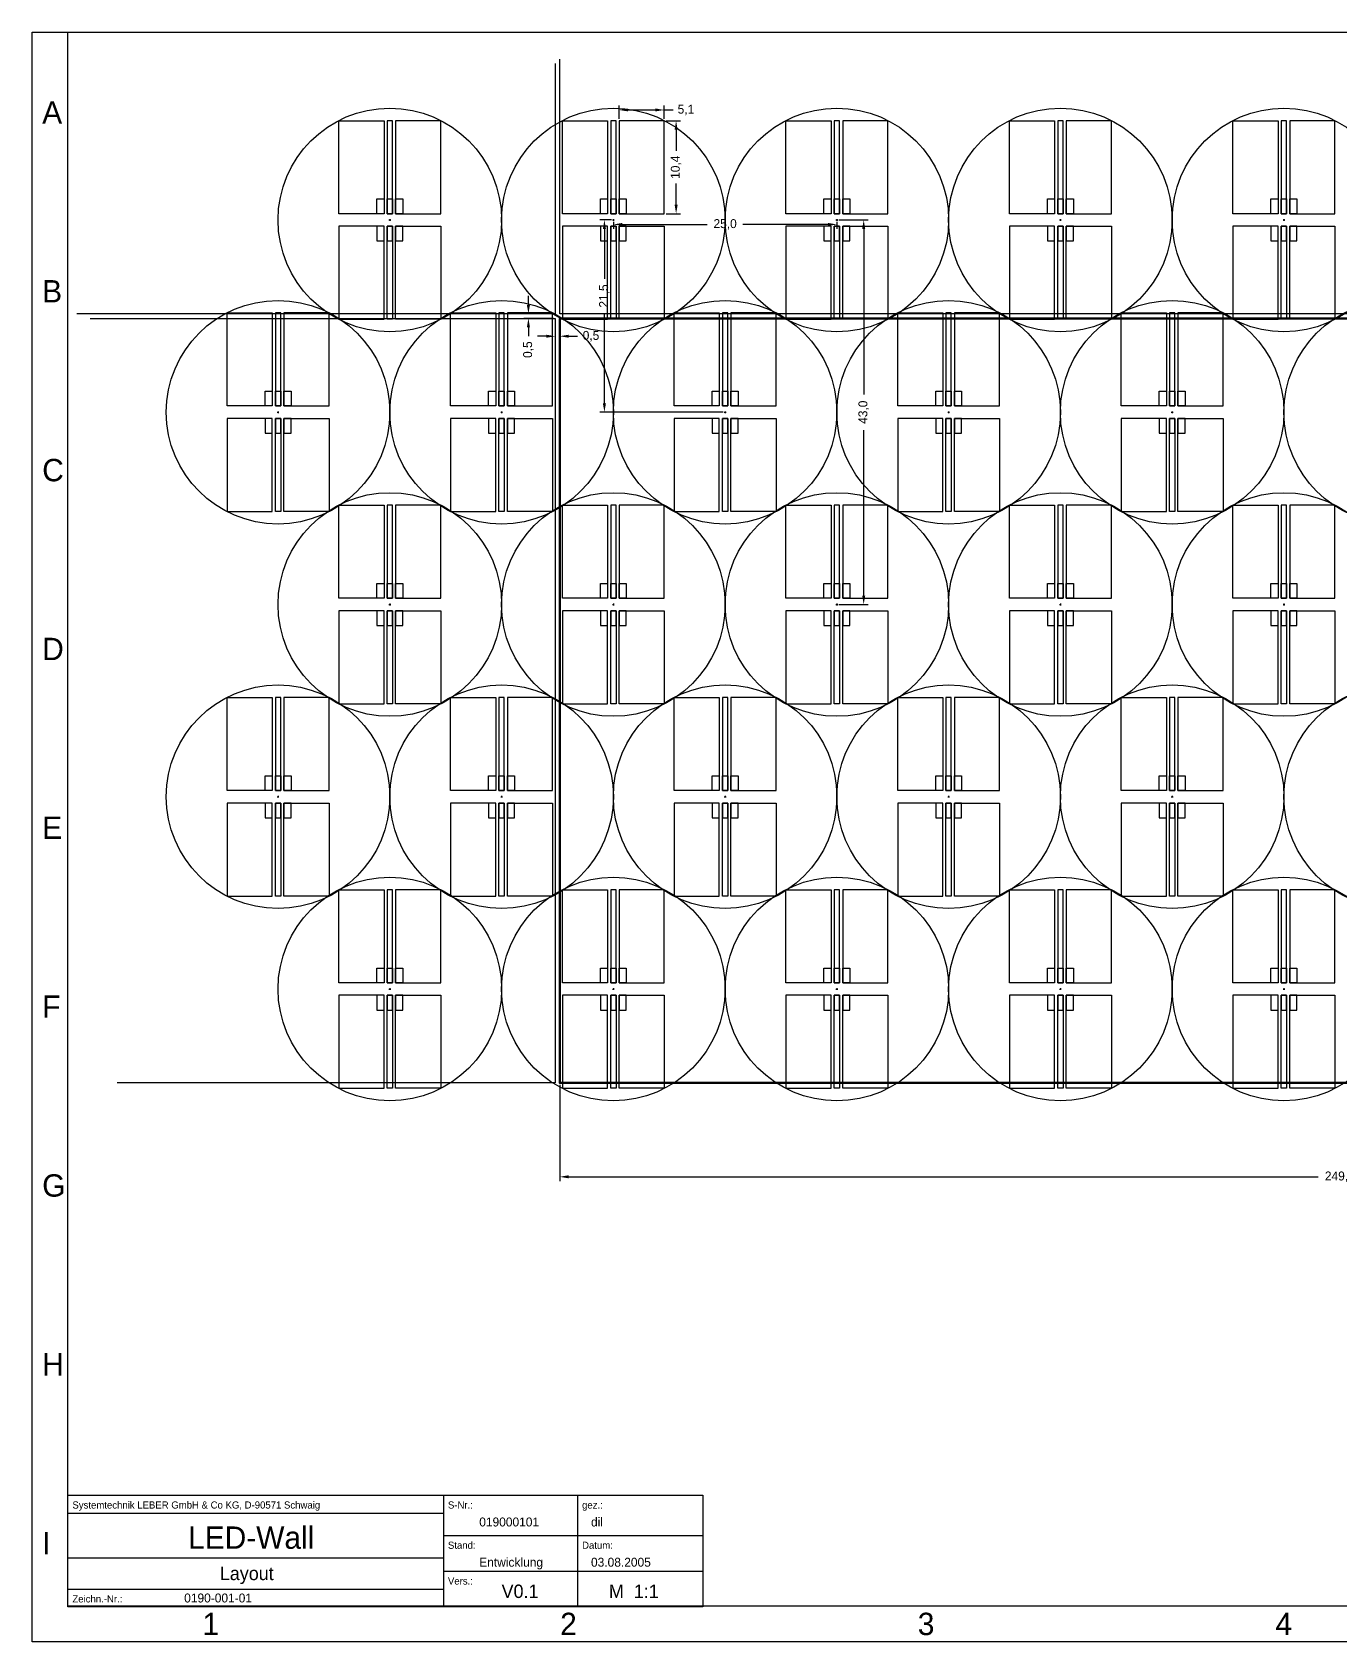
# Model space of a CAD drawing. Extents: x 1705 to 2425, y 722 to 1043.
# Drawn here: x 1704.6 to 1850.8, y 721.9 to 901.9 of the extents above; entities that cross this region are included whole.
import ezdxf
from ezdxf.enums import TextEntityAlignment as Align

# ---------------------------------------------------------------- set-up
doc = ezdxf.new("R2010")
doc.units = 0
doc.header["$LTSCALE"] = 0.2
doc.layers.get('Defpoints').update_dxf_attribs({"linetype": 'CONTINUOUS'})
for name, color, linetype in [('Bemassung', 5, 'CONTINUOUS'), ('Layout', 7, 'CONTINUOUS'), ('Platine', 6, 'CONTINUOUS'), ('RAHMEN', 5, 'CONTINUOUS')]:
    doc.layers.add(name, color=color, linetype=linetype)
doc.dimstyles.get("Standard").update_dxf_attribs({"dimtxt": 1, "dimasz": 1, "dimexe": 0.5, "dimexo": 0.2, "dimgap": 0.5, "dimtad": 0, "dimdec": 1, "dimzin": 0, "dimtxsty": 'Standard', "dimcen": 0.2, "dimadec": 1, "dimazin": 0, "dimtfac": 1, "dimtdec": 1, "dimtofl": 0, "dimtmove": 0, "dimatfit": 3, "dimfxl": 0, "dimtolj": 1, "dimtzin": 0, "dimarcsym": 0})

# ---------------------------------------------------------------- blocks, each defined once
blk = doc.blocks.new('Schrift_N')
at = {"layer": 'RAHMEN'}
for p, q in [((41.87, 12.5), (41.87, 0)), ((56.87, 12.5), (56.87, 0)), ((-0.13, 10.5), (41.87, 10.5)), ((41.87, 8), (70.87, 8)), ((-0.13, 5.5), (41.87, 5.5)), ((41.87, 4), (70.87, 4)), ((-0.13, 2), (41.87, 2))]:
    blk.add_line(p, q, dxfattribs=at)
blk.add_lwpolyline([(-0.13, 12.5), (70.87, 12.5), (70.87, 0), (-0.13, 0)], close=True, dxfattribs=at)
for s, p in [('Systemtechnik LEBER GmbH & Co KG, D-90571 Schwaig', (0.37, 11)), ('S-Nr.:', (42.37, 11)), ('gez.:', (57.37, 11)), ('Stand:', (42.37, 6.5)), ('Datum:', (57.37, 6.5)), ('Vers.:', (42.37, 2.5)), ('Zeichn.-Nr.:', (0.37, 0.5))]:
    blk.add_text(s, height=0.8, dxfattribs=at).set_placement(p)
for tag, height, p in [('PROJEKT', 2.5, (20.37, 6.5)), ('BEZEICHNUNG', 1.5, (19.87, 3))]:
    blk.add_attdef(tag, text='', height=height, dxfattribs=at).set_placement(p, align=Align.CENTER)
for tag, p, height in [('SACHNUMMER', (45.87, 9), 1), ('BEARBEITER', (58.37, 9), 1), ('STAND', (45.87, 4.5), 1), ('DATUM', (58.37, 4.5), 1), ('VERS', (48.37, 1), 1.5), ('MASST', (60.37, 1), 1.5), ('ZEICHNG.-NR', (12.87, 0.5), 1)]:
    blk.add_attdef(tag, p, '', height=height, dxfattribs=at)
blk = doc.blocks.new('RAHMEN4Q')
at = {"layer": 'RAHMEN'}
for p, q in [((0, 180), (285, 180)), ((0, 0), (0, 180)), ((4, 4), (4, 180)), ((285, 4), (4, 4)), ((285, 0), (0, 0))]:
    blk.add_line(p, q, dxfattribs=at)
for s, p in [('A', (1.12, 169.78)), ('B', (1.12, 149.78)), ('C', (1.12, 129.78)), ('D', (1.12, 109.78)), ('E', (1.12, 89.78)), ('F', (1.12, 69.78)), ('G', (1.12, 49.78)), ('H', (1.12, 29.78)), ('I', (1.12, 9.78)), ('1', (19.05, 0.75)), ('2', (59.05, 0.75)), ('3', (99.05, 0.75)), ('4', (139.05, 0.75))]:
    blk.add_text(s, height=2.5, dxfattribs=at).set_placement(p)
blk = doc.blocks.new('*D3')
at = {"layer": 'Bemassung', "color": 0, "lineweight": -2}
for p, q in [((1769.6, 880.7), (1769.6, 879.9)), ((1770.6, 880.4), (1780.1, 880.4)), ((1793.6, 880.4), (1784.1, 880.4)), ((1794.6, 880.7), (1794.6, 879.9))]:
    blk.add_line(p, q, dxfattribs=at)
at = {"layer": 'Bemassung', "color": 0}
for points in [[(1770.6, 880.57), (1770.6, 880.23), (1769.6, 880.4)], [(1793.6, 880.57), (1793.6, 880.23), (1794.6, 880.4)]]:
    blk.add_solid(points, dxfattribs=at)
at = {"layer": 'Defpoints', "color": 0}
for p in [(1769.6, 880.9), (1794.6, 880.9), (1794.6, 880.4)]:
    blk.add_point(p, dxfattribs=at)
at = {"layer": 'Bemassung', "color": 0, "insert": (1782.1, 880.4), "char_height": 1, "attachment_point": 5}
blk.add_mtext('\\A1;25,0', dxfattribs=at)
blk = doc.blocks.new('*D4')
at = {"layer": 'Bemassung', "color": 0, "lineweight": -2}
for p, q in [((1769.4, 880.9), (1768.1, 880.9)), ((1768.6, 879.9), (1768.6, 874.32)), ((1768.6, 860.4), (1768.6, 870.48)), ((1781.9, 859.4), (1768.1, 859.4))]:
    blk.add_line(p, q, dxfattribs=at)
at = {"layer": 'Bemassung', "color": 0}
for points in [[(1768.43, 879.9), (1768.77, 879.9), (1768.6, 880.9)], [(1768.43, 860.4), (1768.77, 860.4), (1768.6, 859.4)]]:
    blk.add_solid(points, dxfattribs=at)
at = {"layer": 'Defpoints', "color": 0}
for p in [(1769.6, 880.9), (1768.6, 859.4), (1782.1, 859.4)]:
    blk.add_point(p, dxfattribs=at)
at = {"layer": 'Bemassung', "color": 0, "insert": (1768.6, 872.4), "char_height": 1, "attachment_point": 5, "rotation": 90}
blk.add_mtext('\\A1;21,5', dxfattribs=at)
blk = doc.blocks.new('*D5')
at = {"layer": 'Bemassung', "color": 0, "lineweight": -2}
for p, q in [((1775.5, 892), (1777.12, 892)), ((1776.62, 891), (1776.62, 888.63)), ((1776.62, 882.6), (1776.62, 884.97)), ((1775.5, 881.6), (1777.12, 881.6))]:
    blk.add_line(p, q, dxfattribs=at)
at = {"layer": 'Bemassung', "color": 0}
for points in [[(1776.45, 891), (1776.79, 891), (1776.62, 892)], [(1776.45, 882.6), (1776.79, 882.6), (1776.62, 881.6)]]:
    blk.add_solid(points, dxfattribs=at)
at = {"layer": 'Defpoints', "color": 0}
for p in [(1775.3, 892), (1776.62, 892), (1775.3, 881.6)]:
    blk.add_point(p, dxfattribs=at)
at = {"layer": 'Bemassung', "color": 0, "insert": (1776.62, 886.8), "char_height": 1, "attachment_point": 5, "rotation": 90}
blk.add_mtext('\\A1;10,4', dxfattribs=at)
blk = doc.blocks.new('*D6')
at = {"layer": 'Bemassung', "color": 0, "lineweight": -2}
for p, q in [((1770.25, 892.2), (1770.25, 893.7)), ((1771.25, 893.2), (1774.3, 893.2)), ((1775.3, 892.2), (1775.3, 893.7)), ((1775.3, 893.2), (1776.3, 893.2))]:
    blk.add_line(p, q, dxfattribs=at)
at = {"layer": 'Bemassung', "color": 0}
for points in [[(1771.25, 893.37), (1771.25, 893.04), (1770.25, 893.2)], [(1774.3, 893.37), (1774.3, 893.04), (1775.3, 893.2)]]:
    blk.add_solid(points, dxfattribs=at)
at = {"layer": 'Defpoints', "color": 0}
for p in [(1775.3, 893.2), (1770.25, 892), (1775.3, 892)]:
    blk.add_point(p, dxfattribs=at)
at = {"layer": 'Bemassung', "color": 0, "insert": (1777.72, 893.2), "char_height": 1, "attachment_point": 5}
blk.add_mtext('\\A1;5,1', dxfattribs=at)
blk = doc.blocks.new('*D7')
at = {"layer": 'Bemassung', "color": 0, "lineweight": -2}
for p, q in [((1794.8, 880.9), (1798.1, 880.9)), ((1797.6, 879.9), (1797.6, 861.4)), ((1797.6, 838.9), (1797.6, 857.4)), ((1794.8, 837.9), (1798.1, 837.9))]:
    blk.add_line(p, q, dxfattribs=at)
at = {"layer": 'Bemassung', "color": 0}
for points in [[(1797.43, 879.9), (1797.77, 879.9), (1797.6, 880.9)], [(1797.43, 838.9), (1797.77, 838.9), (1797.6, 837.9)]]:
    blk.add_solid(points, dxfattribs=at)
at = {"layer": 'Defpoints', "color": 0}
for p in [(1794.6, 880.9), (1794.6, 837.9), (1797.6, 837.9)]:
    blk.add_point(p, dxfattribs=at)
at = {"layer": 'Bemassung', "color": 0, "insert": (1797.6, 859.4), "char_height": 1, "attachment_point": 5, "rotation": 90}
blk.add_mtext('\\A1;43,0', dxfattribs=at)
blk = doc.blocks.new('*D8')
at = {"layer": 'Bemassung', "color": 0, "lineweight": -2}
for p, q in [((1763.1, 869.7), (1763.1, 867.4)), ((1763.6, 869.7), (1763.6, 867.4)), ((1762.1, 867.9), (1761.1, 867.9)), ((1764.6, 867.9), (1765.6, 867.9))]:
    blk.add_line(p, q, dxfattribs=at)
at = {"layer": 'Bemassung', "color": 0}
for points in [[(1762.1, 868.07), (1762.1, 867.73), (1763.1, 867.9)], [(1764.6, 868.07), (1764.6, 867.73), (1763.6, 867.9)]]:
    blk.add_solid(points, dxfattribs=at)
at = {"layer": 'Defpoints', "color": 0}
for p in [(1763.1, 869.9), (1763.6, 869.9), (1763.6, 867.9)]:
    blk.add_point(p, dxfattribs=at)
at = {"layer": 'Bemassung', "color": 0, "insert": (1767.1, 867.9), "char_height": 1, "attachment_point": 5}
blk.add_mtext('\\A1;0,5', dxfattribs=at)
blk = doc.blocks.new('*D9')
at = {"layer": 'Bemassung', "color": 0, "lineweight": -2}
for p, q in [((1760.1, 871.4), (1760.1, 872.4)), ((1762.9, 870.4), (1759.6, 870.4)), ((1762.9, 869.9), (1759.6, 869.9)), ((1760.1, 868.9), (1760.1, 867.9))]:
    blk.add_line(p, q, dxfattribs=at)
at = {"layer": 'Bemassung', "color": 0}
for points in [[(1759.93, 871.4), (1760.27, 871.4), (1760.1, 870.4)], [(1759.93, 868.9), (1760.27, 868.9), (1760.1, 869.9)]]:
    blk.add_solid(points, dxfattribs=at)
at = {"layer": 'Defpoints', "color": 0}
for p in [(1760.1, 869.9), (1763.1, 870.4), (1763.1, 869.9)]:
    blk.add_point(p, dxfattribs=at)
at = {"layer": 'Bemassung', "color": 0, "insert": (1760.1, 866.4), "char_height": 1, "attachment_point": 5, "rotation": 90}
blk.add_mtext('\\A1;0,5', dxfattribs=at)

msp = doc.modelspace()

# ---------------------------------------------------------------- linework, layer by layer
at = {"layer": 'Bemassung'}
for p, q in [((1763.6, 784.2), (1763.6, 773.4)), ((1764.6, 773.9), (1848.43, 773.9))]:
    msp.add_line(p, q, dxfattribs=at)
for centre in [(1744.6, 880.9), (1769.6, 880.9), (1794.6, 880.9), (1819.6, 880.9), (1844.6, 880.9), (1732.1, 859.4), (1757.1, 859.4), (1782.1, 859.4), (1807.1, 859.4), (1832.1, 859.4), (1857.1, 859.4), (1744.6, 837.9), (1769.6, 837.9), (1794.6, 837.9), (1819.6, 837.9), (1844.6, 837.9), (1732.1, 816.4), (1757.1, 816.4), (1782.1, 816.4), (1807.1, 816.4), (1832.1, 816.4), (1857.1, 816.4), (1744.6, 794.9), (1769.6, 794.9), (1794.6, 794.9), (1819.6, 794.9), (1844.6, 794.9)]:
    msp.add_circle(centre, 12.5, dxfattribs=at)
msp.add_solid([(1764.6, 774.07), (1764.6, 773.73), (1763.6, 773.9)], dxfattribs=at)
at = {"layer": 'Layout'}
for p, q in [((1744.5, 880.9), (1744.7, 880.9)), ((1744.6, 881), (1744.6, 880.8)), ((1769.5, 880.9), (1769.7, 880.9)), ((1769.6, 881), (1769.6, 880.8)), ((1794.5, 880.9), (1794.7, 880.9)), ((1794.6, 881), (1794.6, 880.8)), ((1819.5, 880.9), (1819.7, 880.9)), ((1819.6, 881), (1819.6, 880.8)), ((1844.5, 880.9), (1844.7, 880.9)), ((1844.6, 881), (1844.6, 880.8)), ((1732, 859.4), (1732.2, 859.4)), ((1732.1, 859.5), (1732.1, 859.3)), ((1757, 859.4), (1757.2, 859.4)), ((1757.1, 859.5), (1757.1, 859.3)), ((1782, 859.4), (1782.2, 859.4)), ((1782.1, 859.5), (1782.1, 859.3)), ((1807, 859.4), (1807.2, 859.4)), ((1807.1, 859.5), (1807.1, 859.3)), ((1832, 859.4), (1832.2, 859.4)), ((1832.1, 859.5), (1832.1, 859.3)), ((1744.5, 837.9), (1744.7, 837.9)), ((1744.6, 838), (1744.6, 837.8)), ((1769.5, 837.9), (1769.7, 837.9)), ((1769.6, 838), (1769.6, 837.8)), ((1794.5, 837.9), (1794.7, 837.9)), ((1794.6, 838), (1794.6, 837.8)), ((1819.5, 837.9), (1819.7, 837.9)), ((1819.6, 838), (1819.6, 837.8)), ((1844.5, 837.9), (1844.7, 837.9)), ((1844.6, 838), (1844.6, 837.8)), ((1732, 816.4), (1732.2, 816.4)), ((1732.1, 816.5), (1732.1, 816.3)), ((1757, 816.4), (1757.2, 816.4)), ((1757.1, 816.5), (1757.1, 816.3)), ((1782, 816.4), (1782.2, 816.4)), ((1782.1, 816.5), (1782.1, 816.3)), ((1807, 816.4), (1807.2, 816.4)), ((1807.1, 816.5), (1807.1, 816.3)), ((1832, 816.4), (1832.2, 816.4)), ((1832.1, 816.5), (1832.1, 816.3)), ((1744.5, 794.9), (1744.7, 794.9)), ((1744.6, 795), (1744.6, 794.8)), ((1769.5, 794.9), (1769.7, 794.9)), ((1769.6, 795), (1769.6, 794.8)), ((1794.5, 794.9), (1794.7, 794.9)), ((1794.6, 795), (1794.6, 794.8)), ((1819.5, 794.9), (1819.7, 794.9)), ((1819.6, 795), (1819.6, 794.8)), ((1844.5, 794.9), (1844.7, 794.9)), ((1844.6, 795), (1844.6, 794.8))]:
    msp.add_line(p, q, dxfattribs=at)
for points in [[(1743.95, 881.6), (1738.9, 881.6), (1738.9, 892), (1743.95, 892)], [(1744.3, 881.6), (1744.9, 881.6), (1744.9, 892), (1744.3, 892)], [(1745.25, 881.6), (1750.3, 881.6), (1750.3, 892), (1745.25, 892)], [(1768.95, 881.6), (1763.9, 881.6), (1763.9, 892), (1768.95, 892)], [(1769.3, 881.6), (1769.9, 881.6), (1769.9, 892), (1769.3, 892)], [(1770.25, 881.6), (1775.3, 881.6), (1775.3, 892), (1770.25, 892)], [(1793.95, 881.6), (1788.9, 881.6), (1788.9, 892), (1793.95, 892)], [(1794.3, 881.6), (1794.9, 881.6), (1794.9, 892), (1794.3, 892)], [(1795.25, 881.6), (1800.3, 881.6), (1800.3, 892), (1795.25, 892)], [(1818.95, 881.6), (1813.9, 881.6), (1813.9, 892), (1818.95, 892)], [(1819.3, 881.6), (1819.9, 881.6), (1819.9, 892), (1819.3, 892)], [(1820.25, 881.6), (1825.3, 881.6), (1825.3, 892), (1820.25, 892)], [(1843.95, 881.6), (1838.9, 881.6), (1838.9, 892), (1843.95, 892)], [(1844.3, 881.6), (1844.9, 881.6), (1844.9, 892), (1844.3, 892)], [(1845.25, 881.6), (1850.3, 881.6), (1850.3, 892), (1845.25, 892)], [(1743.15, 883.25), (1743.95, 883.25), (1743.95, 881.6), (1743.15, 881.6)], [(1744.3, 883.25), (1744.9, 883.25), (1744.9, 881.6), (1744.3, 881.6)], [(1745.25, 883.25), (1746.05, 883.25), (1746.05, 881.6), (1745.25, 881.6)], [(1768.15, 883.25), (1768.95, 883.25), (1768.95, 881.6), (1768.15, 881.6)], [(1769.3, 883.25), (1769.9, 883.25), (1769.9, 881.6), (1769.3, 881.6)], [(1770.25, 883.25), (1771.05, 883.25), (1771.05, 881.6), (1770.25, 881.6)], [(1793.15, 883.25), (1793.95, 883.25), (1793.95, 881.6), (1793.15, 881.6)], [(1794.3, 883.25), (1794.9, 883.25), (1794.9, 881.6), (1794.3, 881.6)], [(1795.25, 883.25), (1796.05, 883.25), (1796.05, 881.6), (1795.25, 881.6)], [(1818.15, 883.25), (1818.95, 883.25), (1818.95, 881.6), (1818.15, 881.6)], [(1819.3, 883.25), (1819.9, 883.25), (1819.9, 881.6), (1819.3, 881.6)], [(1820.25, 883.25), (1821.05, 883.25), (1821.05, 881.6), (1820.25, 881.6)], [(1843.15, 883.25), (1843.95, 883.25), (1843.95, 881.6), (1843.15, 881.6)], [(1844.3, 883.25), (1844.9, 883.25), (1844.9, 881.6), (1844.3, 881.6)], [(1845.25, 883.25), (1846.05, 883.25), (1846.05, 881.6), (1845.25, 881.6)], [(1743.95, 880.2), (1738.9, 880.2), (1738.9, 869.8), (1743.95, 869.8)], [(1743.15, 878.55), (1743.95, 878.55), (1743.95, 880.2), (1743.15, 880.2)], [(1744.3, 878.55), (1744.9, 878.55), (1744.9, 880.2), (1744.3, 880.2)], [(1744.3, 880.2), (1744.9, 880.2), (1744.9, 869.8), (1744.3, 869.8)], [(1745.25, 878.55), (1746.05, 878.55), (1746.05, 880.2), (1745.25, 880.2)], [(1745.25, 880.2), (1750.3, 880.2), (1750.3, 869.8), (1745.25, 869.8)], [(1768.95, 880.2), (1763.9, 880.2), (1763.9, 869.8), (1768.95, 869.8)], [(1768.15, 878.55), (1768.95, 878.55), (1768.95, 880.2), (1768.15, 880.2)], [(1769.3, 878.55), (1769.9, 878.55), (1769.9, 880.2), (1769.3, 880.2)], [(1769.3, 880.2), (1769.9, 880.2), (1769.9, 869.8), (1769.3, 869.8)], [(1770.25, 878.55), (1771.05, 878.55), (1771.05, 880.2), (1770.25, 880.2)], [(1770.25, 880.2), (1775.3, 880.2), (1775.3, 869.8), (1770.25, 869.8)], [(1793.95, 880.2), (1788.9, 880.2), (1788.9, 869.8), (1793.95, 869.8)], [(1793.15, 878.55), (1793.95, 878.55), (1793.95, 880.2), (1793.15, 880.2)], [(1794.3, 878.55), (1794.9, 878.55), (1794.9, 880.2), (1794.3, 880.2)], [(1794.3, 880.2), (1794.9, 880.2), (1794.9, 869.8), (1794.3, 869.8)], [(1795.25, 878.55), (1796.05, 878.55), (1796.05, 880.2), (1795.25, 880.2)], [(1795.25, 880.2), (1800.3, 880.2), (1800.3, 869.8), (1795.25, 869.8)], [(1818.95, 880.2), (1813.9, 880.2), (1813.9, 869.8), (1818.95, 869.8)], [(1818.15, 878.55), (1818.95, 878.55), (1818.95, 880.2), (1818.15, 880.2)], [(1819.3, 878.55), (1819.9, 878.55), (1819.9, 880.2), (1819.3, 880.2)], [(1819.3, 880.2), (1819.9, 880.2), (1819.9, 869.8), (1819.3, 869.8)], [(1820.25, 878.55), (1821.05, 878.55), (1821.05, 880.2), (1820.25, 880.2)], [(1820.25, 880.2), (1825.3, 880.2), (1825.3, 869.8), (1820.25, 869.8)], [(1843.95, 880.2), (1838.9, 880.2), (1838.9, 869.8), (1843.95, 869.8)], [(1843.15, 878.55), (1843.95, 878.55), (1843.95, 880.2), (1843.15, 880.2)], [(1844.3, 878.55), (1844.9, 878.55), (1844.9, 880.2), (1844.3, 880.2)], [(1844.3, 880.2), (1844.9, 880.2), (1844.9, 869.8), (1844.3, 869.8)], [(1845.25, 878.55), (1846.05, 878.55), (1846.05, 880.2), (1845.25, 880.2)], [(1845.25, 880.2), (1850.3, 880.2), (1850.3, 869.8), (1845.25, 869.8)], [(1731.45, 860.1), (1726.4, 860.1), (1726.4, 870.5), (1731.45, 870.5)], [(1731.8, 860.1), (1732.4, 860.1), (1732.4, 870.5), (1731.8, 870.5)], [(1732.75, 860.1), (1737.8, 860.1), (1737.8, 870.5), (1732.75, 870.5)], [(1756.45, 860.1), (1751.4, 860.1), (1751.4, 870.5), (1756.45, 870.5)], [(1756.8, 860.1), (1757.4, 860.1), (1757.4, 870.5), (1756.8, 870.5)], [(1757.75, 860.1), (1762.8, 860.1), (1762.8, 870.5), (1757.75, 870.5)], [(1781.45, 860.1), (1776.4, 860.1), (1776.4, 870.5), (1781.45, 870.5)], [(1781.8, 860.1), (1782.4, 860.1), (1782.4, 870.5), (1781.8, 870.5)], [(1782.75, 860.1), (1787.8, 860.1), (1787.8, 870.5), (1782.75, 870.5)], [(1806.45, 860.1), (1801.4, 860.1), (1801.4, 870.5), (1806.45, 870.5)], [(1806.8, 860.1), (1807.4, 860.1), (1807.4, 870.5), (1806.8, 870.5)], [(1807.75, 860.1), (1812.8, 860.1), (1812.8, 870.5), (1807.75, 870.5)], [(1831.45, 860.1), (1826.4, 860.1), (1826.4, 870.5), (1831.45, 870.5)], [(1831.8, 860.1), (1832.4, 860.1), (1832.4, 870.5), (1831.8, 870.5)], [(1832.75, 860.1), (1837.8, 860.1), (1837.8, 870.5), (1832.75, 870.5)], [(1730.65, 861.75), (1731.45, 861.75), (1731.45, 860.1), (1730.65, 860.1)], [(1731.8, 861.75), (1732.4, 861.75), (1732.4, 860.1), (1731.8, 860.1)], [(1732.75, 861.75), (1733.55, 861.75), (1733.55, 860.1), (1732.75, 860.1)], [(1755.65, 861.75), (1756.45, 861.75), (1756.45, 860.1), (1755.65, 860.1)], [(1756.8, 861.75), (1757.4, 861.75), (1757.4, 860.1), (1756.8, 860.1)], [(1757.75, 861.75), (1758.55, 861.75), (1758.55, 860.1), (1757.75, 860.1)], [(1780.65, 861.75), (1781.45, 861.75), (1781.45, 860.1), (1780.65, 860.1)], [(1781.8, 861.75), (1782.4, 861.75), (1782.4, 860.1), (1781.8, 860.1)], [(1782.75, 861.75), (1783.55, 861.75), (1783.55, 860.1), (1782.75, 860.1)], [(1805.65, 861.75), (1806.45, 861.75), (1806.45, 860.1), (1805.65, 860.1)], [(1806.8, 861.75), (1807.4, 861.75), (1807.4, 860.1), (1806.8, 860.1)], [(1807.75, 861.75), (1808.55, 861.75), (1808.55, 860.1), (1807.75, 860.1)], [(1830.65, 861.75), (1831.45, 861.75), (1831.45, 860.1), (1830.65, 860.1)], [(1831.8, 861.75), (1832.4, 861.75), (1832.4, 860.1), (1831.8, 860.1)], [(1832.75, 861.75), (1833.55, 861.75), (1833.55, 860.1), (1832.75, 860.1)], [(1731.45, 858.7), (1726.4, 858.7), (1726.4, 848.3), (1731.45, 848.3)], [(1730.65, 857.05), (1731.45, 857.05), (1731.45, 858.7), (1730.65, 858.7)], [(1731.8, 857.05), (1732.4, 857.05), (1732.4, 858.7), (1731.8, 858.7)], [(1731.8, 858.7), (1732.4, 858.7), (1732.4, 848.3), (1731.8, 848.3)], [(1732.75, 857.05), (1733.55, 857.05), (1733.55, 858.7), (1732.75, 858.7)], [(1732.75, 858.7), (1737.8, 858.7), (1737.8, 848.3), (1732.75, 848.3)], [(1756.45, 858.7), (1751.4, 858.7), (1751.4, 848.3), (1756.45, 848.3)], [(1755.65, 857.05), (1756.45, 857.05), (1756.45, 858.7), (1755.65, 858.7)], [(1756.8, 857.05), (1757.4, 857.05), (1757.4, 858.7), (1756.8, 858.7)], [(1756.8, 858.7), (1757.4, 858.7), (1757.4, 848.3), (1756.8, 848.3)], [(1757.75, 857.05), (1758.55, 857.05), (1758.55, 858.7), (1757.75, 858.7)], [(1757.75, 858.7), (1762.8, 858.7), (1762.8, 848.3), (1757.75, 848.3)], [(1781.45, 858.7), (1776.4, 858.7), (1776.4, 848.3), (1781.45, 848.3)], [(1780.65, 857.05), (1781.45, 857.05), (1781.45, 858.7), (1780.65, 858.7)], [(1781.8, 857.05), (1782.4, 857.05), (1782.4, 858.7), (1781.8, 858.7)], [(1781.8, 858.7), (1782.4, 858.7), (1782.4, 848.3), (1781.8, 848.3)], [(1782.75, 857.05), (1783.55, 857.05), (1783.55, 858.7), (1782.75, 858.7)], [(1782.75, 858.7), (1787.8, 858.7), (1787.8, 848.3), (1782.75, 848.3)], [(1806.45, 858.7), (1801.4, 858.7), (1801.4, 848.3), (1806.45, 848.3)], [(1805.65, 857.05), (1806.45, 857.05), (1806.45, 858.7), (1805.65, 858.7)], [(1806.8, 857.05), (1807.4, 857.05), (1807.4, 858.7), (1806.8, 858.7)], [(1806.8, 858.7), (1807.4, 858.7), (1807.4, 848.3), (1806.8, 848.3)], [(1807.75, 857.05), (1808.55, 857.05), (1808.55, 858.7), (1807.75, 858.7)], [(1807.75, 858.7), (1812.8, 858.7), (1812.8, 848.3), (1807.75, 848.3)], [(1831.45, 858.7), (1826.4, 858.7), (1826.4, 848.3), (1831.45, 848.3)], [(1830.65, 857.05), (1831.45, 857.05), (1831.45, 858.7), (1830.65, 858.7)], [(1831.8, 857.05), (1832.4, 857.05), (1832.4, 858.7), (1831.8, 858.7)], [(1831.8, 858.7), (1832.4, 858.7), (1832.4, 848.3), (1831.8, 848.3)], [(1832.75, 857.05), (1833.55, 857.05), (1833.55, 858.7), (1832.75, 858.7)], [(1832.75, 858.7), (1837.8, 858.7), (1837.8, 848.3), (1832.75, 848.3)], [(1743.95, 838.6), (1738.9, 838.6), (1738.9, 849), (1743.95, 849)], [(1744.3, 838.6), (1744.9, 838.6), (1744.9, 849), (1744.3, 849)], [(1745.25, 838.6), (1750.3, 838.6), (1750.3, 849), (1745.25, 849)], [(1768.95, 838.6), (1763.9, 838.6), (1763.9, 849), (1768.95, 849)], [(1769.3, 838.6), (1769.9, 838.6), (1769.9, 849), (1769.3, 849)], [(1770.25, 838.6), (1775.3, 838.6), (1775.3, 849), (1770.25, 849)], [(1793.95, 838.6), (1788.9, 838.6), (1788.9, 849), (1793.95, 849)], [(1794.3, 838.6), (1794.9, 838.6), (1794.9, 849), (1794.3, 849)], [(1795.25, 838.6), (1800.3, 838.6), (1800.3, 849), (1795.25, 849)], [(1818.95, 838.6), (1813.9, 838.6), (1813.9, 849), (1818.95, 849)], [(1819.3, 838.6), (1819.9, 838.6), (1819.9, 849), (1819.3, 849)], [(1820.25, 838.6), (1825.3, 838.6), (1825.3, 849), (1820.25, 849)], [(1843.95, 838.6), (1838.9, 838.6), (1838.9, 849), (1843.95, 849)], [(1844.3, 838.6), (1844.9, 838.6), (1844.9, 849), (1844.3, 849)], [(1845.25, 838.6), (1850.3, 838.6), (1850.3, 849), (1845.25, 849)], [(1743.15, 840.25), (1743.95, 840.25), (1743.95, 838.6), (1743.15, 838.6)], [(1744.3, 840.25), (1744.9, 840.25), (1744.9, 838.6), (1744.3, 838.6)], [(1745.25, 840.25), (1746.05, 840.25), (1746.05, 838.6), (1745.25, 838.6)], [(1768.15, 840.25), (1768.95, 840.25), (1768.95, 838.6), (1768.15, 838.6)], [(1769.3, 840.25), (1769.9, 840.25), (1769.9, 838.6), (1769.3, 838.6)], [(1770.25, 840.25), (1771.05, 840.25), (1771.05, 838.6), (1770.25, 838.6)], [(1793.15, 840.25), (1793.95, 840.25), (1793.95, 838.6), (1793.15, 838.6)], [(1794.3, 840.25), (1794.9, 840.25), (1794.9, 838.6), (1794.3, 838.6)], [(1795.25, 840.25), (1796.05, 840.25), (1796.05, 838.6), (1795.25, 838.6)], [(1818.15, 840.25), (1818.95, 840.25), (1818.95, 838.6), (1818.15, 838.6)], [(1819.3, 840.25), (1819.9, 840.25), (1819.9, 838.6), (1819.3, 838.6)], [(1820.25, 840.25), (1821.05, 840.25), (1821.05, 838.6), (1820.25, 838.6)], [(1843.15, 840.25), (1843.95, 840.25), (1843.95, 838.6), (1843.15, 838.6)], [(1844.3, 840.25), (1844.9, 840.25), (1844.9, 838.6), (1844.3, 838.6)], [(1845.25, 840.25), (1846.05, 840.25), (1846.05, 838.6), (1845.25, 838.6)], [(1743.95, 837.2), (1738.9, 837.2), (1738.9, 826.8), (1743.95, 826.8)], [(1743.15, 835.55), (1743.95, 835.55), (1743.95, 837.2), (1743.15, 837.2)], [(1744.3, 835.55), (1744.9, 835.55), (1744.9, 837.2), (1744.3, 837.2)], [(1744.3, 837.2), (1744.9, 837.2), (1744.9, 826.8), (1744.3, 826.8)], [(1745.25, 835.55), (1746.05, 835.55), (1746.05, 837.2), (1745.25, 837.2)], [(1745.25, 837.2), (1750.3, 837.2), (1750.3, 826.8), (1745.25, 826.8)], [(1768.95, 837.2), (1763.9, 837.2), (1763.9, 826.8), (1768.95, 826.8)], [(1768.15, 835.55), (1768.95, 835.55), (1768.95, 837.2), (1768.15, 837.2)], [(1769.3, 835.55), (1769.9, 835.55), (1769.9, 837.2), (1769.3, 837.2)], [(1769.3, 837.2), (1769.9, 837.2), (1769.9, 826.8), (1769.3, 826.8)], [(1770.25, 835.55), (1771.05, 835.55), (1771.05, 837.2), (1770.25, 837.2)], [(1770.25, 837.2), (1775.3, 837.2), (1775.3, 826.8), (1770.25, 826.8)], [(1793.95, 837.2), (1788.9, 837.2), (1788.9, 826.8), (1793.95, 826.8)], [(1793.15, 835.55), (1793.95, 835.55), (1793.95, 837.2), (1793.15, 837.2)], [(1794.3, 835.55), (1794.9, 835.55), (1794.9, 837.2), (1794.3, 837.2)], [(1794.3, 837.2), (1794.9, 837.2), (1794.9, 826.8), (1794.3, 826.8)], [(1795.25, 835.55), (1796.05, 835.55), (1796.05, 837.2), (1795.25, 837.2)], [(1795.25, 837.2), (1800.3, 837.2), (1800.3, 826.8), (1795.25, 826.8)], [(1818.95, 837.2), (1813.9, 837.2), (1813.9, 826.8), (1818.95, 826.8)], [(1818.15, 835.55), (1818.95, 835.55), (1818.95, 837.2), (1818.15, 837.2)], [(1819.3, 835.55), (1819.9, 835.55), (1819.9, 837.2), (1819.3, 837.2)], [(1819.3, 837.2), (1819.9, 837.2), (1819.9, 826.8), (1819.3, 826.8)], [(1820.25, 835.55), (1821.05, 835.55), (1821.05, 837.2), (1820.25, 837.2)], [(1820.25, 837.2), (1825.3, 837.2), (1825.3, 826.8), (1820.25, 826.8)], [(1843.95, 837.2), (1838.9, 837.2), (1838.9, 826.8), (1843.95, 826.8)], [(1843.15, 835.55), (1843.95, 835.55), (1843.95, 837.2), (1843.15, 837.2)], [(1844.3, 835.55), (1844.9, 835.55), (1844.9, 837.2), (1844.3, 837.2)], [(1844.3, 837.2), (1844.9, 837.2), (1844.9, 826.8), (1844.3, 826.8)], [(1845.25, 835.55), (1846.05, 835.55), (1846.05, 837.2), (1845.25, 837.2)], [(1845.25, 837.2), (1850.3, 837.2), (1850.3, 826.8), (1845.25, 826.8)], [(1731.45, 817.1), (1726.4, 817.1), (1726.4, 827.5), (1731.45, 827.5)], [(1731.8, 817.1), (1732.4, 817.1), (1732.4, 827.5), (1731.8, 827.5)], [(1732.75, 817.1), (1737.8, 817.1), (1737.8, 827.5), (1732.75, 827.5)], [(1756.45, 817.1), (1751.4, 817.1), (1751.4, 827.5), (1756.45, 827.5)], [(1756.8, 817.1), (1757.4, 817.1), (1757.4, 827.5), (1756.8, 827.5)], [(1757.75, 817.1), (1762.8, 817.1), (1762.8, 827.5), (1757.75, 827.5)], [(1781.45, 817.1), (1776.4, 817.1), (1776.4, 827.5), (1781.45, 827.5)], [(1781.8, 817.1), (1782.4, 817.1), (1782.4, 827.5), (1781.8, 827.5)], [(1782.75, 817.1), (1787.8, 817.1), (1787.8, 827.5), (1782.75, 827.5)], [(1806.45, 817.1), (1801.4, 817.1), (1801.4, 827.5), (1806.45, 827.5)], [(1806.8, 817.1), (1807.4, 817.1), (1807.4, 827.5), (1806.8, 827.5)], [(1807.75, 817.1), (1812.8, 817.1), (1812.8, 827.5), (1807.75, 827.5)], [(1831.45, 817.1), (1826.4, 817.1), (1826.4, 827.5), (1831.45, 827.5)], [(1831.8, 817.1), (1832.4, 817.1), (1832.4, 827.5), (1831.8, 827.5)], [(1832.75, 817.1), (1837.8, 817.1), (1837.8, 827.5), (1832.75, 827.5)], [(1730.65, 818.75), (1731.45, 818.75), (1731.45, 817.1), (1730.65, 817.1)], [(1731.8, 818.75), (1732.4, 818.75), (1732.4, 817.1), (1731.8, 817.1)], [(1732.75, 818.75), (1733.55, 818.75), (1733.55, 817.1), (1732.75, 817.1)], [(1755.65, 818.75), (1756.45, 818.75), (1756.45, 817.1), (1755.65, 817.1)], [(1756.8, 818.75), (1757.4, 818.75), (1757.4, 817.1), (1756.8, 817.1)], [(1757.75, 818.75), (1758.55, 818.75), (1758.55, 817.1), (1757.75, 817.1)], [(1780.65, 818.75), (1781.45, 818.75), (1781.45, 817.1), (1780.65, 817.1)], [(1781.8, 818.75), (1782.4, 818.75), (1782.4, 817.1), (1781.8, 817.1)], [(1782.75, 818.75), (1783.55, 818.75), (1783.55, 817.1), (1782.75, 817.1)], [(1805.65, 818.75), (1806.45, 818.75), (1806.45, 817.1), (1805.65, 817.1)], [(1806.8, 818.75), (1807.4, 818.75), (1807.4, 817.1), (1806.8, 817.1)], [(1807.75, 818.75), (1808.55, 818.75), (1808.55, 817.1), (1807.75, 817.1)], [(1830.65, 818.75), (1831.45, 818.75), (1831.45, 817.1), (1830.65, 817.1)], [(1831.8, 818.75), (1832.4, 818.75), (1832.4, 817.1), (1831.8, 817.1)], [(1832.75, 818.75), (1833.55, 818.75), (1833.55, 817.1), (1832.75, 817.1)], [(1731.45, 815.7), (1726.4, 815.7), (1726.4, 805.3), (1731.45, 805.3)], [(1730.65, 814.05), (1731.45, 814.05), (1731.45, 815.7), (1730.65, 815.7)], [(1731.8, 814.05), (1732.4, 814.05), (1732.4, 815.7), (1731.8, 815.7)], [(1731.8, 815.7), (1732.4, 815.7), (1732.4, 805.3), (1731.8, 805.3)], [(1732.75, 814.05), (1733.55, 814.05), (1733.55, 815.7), (1732.75, 815.7)], [(1732.75, 815.7), (1737.8, 815.7), (1737.8, 805.3), (1732.75, 805.3)], [(1756.45, 815.7), (1751.4, 815.7), (1751.4, 805.3), (1756.45, 805.3)], [(1755.65, 814.05), (1756.45, 814.05), (1756.45, 815.7), (1755.65, 815.7)], [(1756.8, 814.05), (1757.4, 814.05), (1757.4, 815.7), (1756.8, 815.7)], [(1756.8, 815.7), (1757.4, 815.7), (1757.4, 805.3), (1756.8, 805.3)], [(1757.75, 814.05), (1758.55, 814.05), (1758.55, 815.7), (1757.75, 815.7)], [(1757.75, 815.7), (1762.8, 815.7), (1762.8, 805.3), (1757.75, 805.3)], [(1781.45, 815.7), (1776.4, 815.7), (1776.4, 805.3), (1781.45, 805.3)], [(1780.65, 814.05), (1781.45, 814.05), (1781.45, 815.7), (1780.65, 815.7)], [(1781.8, 814.05), (1782.4, 814.05), (1782.4, 815.7), (1781.8, 815.7)], [(1781.8, 815.7), (1782.4, 815.7), (1782.4, 805.3), (1781.8, 805.3)], [(1782.75, 814.05), (1783.55, 814.05), (1783.55, 815.7), (1782.75, 815.7)], [(1782.75, 815.7), (1787.8, 815.7), (1787.8, 805.3), (1782.75, 805.3)], [(1806.45, 815.7), (1801.4, 815.7), (1801.4, 805.3), (1806.45, 805.3)], [(1805.65, 814.05), (1806.45, 814.05), (1806.45, 815.7), (1805.65, 815.7)], [(1806.8, 814.05), (1807.4, 814.05), (1807.4, 815.7), (1806.8, 815.7)], [(1806.8, 815.7), (1807.4, 815.7), (1807.4, 805.3), (1806.8, 805.3)], [(1807.75, 814.05), (1808.55, 814.05), (1808.55, 815.7), (1807.75, 815.7)], [(1807.75, 815.7), (1812.8, 815.7), (1812.8, 805.3), (1807.75, 805.3)], [(1831.45, 815.7), (1826.4, 815.7), (1826.4, 805.3), (1831.45, 805.3)], [(1830.65, 814.05), (1831.45, 814.05), (1831.45, 815.7), (1830.65, 815.7)], [(1831.8, 814.05), (1832.4, 814.05), (1832.4, 815.7), (1831.8, 815.7)], [(1831.8, 815.7), (1832.4, 815.7), (1832.4, 805.3), (1831.8, 805.3)], [(1832.75, 814.05), (1833.55, 814.05), (1833.55, 815.7), (1832.75, 815.7)], [(1832.75, 815.7), (1837.8, 815.7), (1837.8, 805.3), (1832.75, 805.3)], [(1743.95, 795.6), (1738.9, 795.6), (1738.9, 806), (1743.95, 806)], [(1744.3, 795.6), (1744.9, 795.6), (1744.9, 806), (1744.3, 806)], [(1745.25, 795.6), (1750.3, 795.6), (1750.3, 806), (1745.25, 806)], [(1768.95, 795.6), (1763.9, 795.6), (1763.9, 806), (1768.95, 806)], [(1769.3, 795.6), (1769.9, 795.6), (1769.9, 806), (1769.3, 806)], [(1770.25, 795.6), (1775.3, 795.6), (1775.3, 806), (1770.25, 806)], [(1793.95, 795.6), (1788.9, 795.6), (1788.9, 806), (1793.95, 806)], [(1794.3, 795.6), (1794.9, 795.6), (1794.9, 806), (1794.3, 806)], [(1795.25, 795.6), (1800.3, 795.6), (1800.3, 806), (1795.25, 806)], [(1818.95, 795.6), (1813.9, 795.6), (1813.9, 806), (1818.95, 806)], [(1819.3, 795.6), (1819.9, 795.6), (1819.9, 806), (1819.3, 806)], [(1820.25, 795.6), (1825.3, 795.6), (1825.3, 806), (1820.25, 806)], [(1843.95, 795.6), (1838.9, 795.6), (1838.9, 806), (1843.95, 806)], [(1844.3, 795.6), (1844.9, 795.6), (1844.9, 806), (1844.3, 806)], [(1845.25, 795.6), (1850.3, 795.6), (1850.3, 806), (1845.25, 806)], [(1743.15, 797.25), (1743.95, 797.25), (1743.95, 795.6), (1743.15, 795.6)], [(1744.3, 797.25), (1744.9, 797.25), (1744.9, 795.6), (1744.3, 795.6)], [(1745.25, 797.25), (1746.05, 797.25), (1746.05, 795.6), (1745.25, 795.6)], [(1768.15, 797.25), (1768.95, 797.25), (1768.95, 795.6), (1768.15, 795.6)], [(1769.3, 797.25), (1769.9, 797.25), (1769.9, 795.6), (1769.3, 795.6)], [(1770.25, 797.25), (1771.05, 797.25), (1771.05, 795.6), (1770.25, 795.6)], [(1793.15, 797.25), (1793.95, 797.25), (1793.95, 795.6), (1793.15, 795.6)], [(1794.3, 797.25), (1794.9, 797.25), (1794.9, 795.6), (1794.3, 795.6)], [(1795.25, 797.25), (1796.05, 797.25), (1796.05, 795.6), (1795.25, 795.6)], [(1818.15, 797.25), (1818.95, 797.25), (1818.95, 795.6), (1818.15, 795.6)], [(1819.3, 797.25), (1819.9, 797.25), (1819.9, 795.6), (1819.3, 795.6)], [(1820.25, 797.25), (1821.05, 797.25), (1821.05, 795.6), (1820.25, 795.6)], [(1843.15, 797.25), (1843.95, 797.25), (1843.95, 795.6), (1843.15, 795.6)], [(1844.3, 797.25), (1844.9, 797.25), (1844.9, 795.6), (1844.3, 795.6)], [(1845.25, 797.25), (1846.05, 797.25), (1846.05, 795.6), (1845.25, 795.6)], [(1743.95, 794.2), (1738.9, 794.2), (1738.9, 783.8), (1743.95, 783.8)], [(1743.15, 792.55), (1743.95, 792.55), (1743.95, 794.2), (1743.15, 794.2)], [(1744.3, 792.55), (1744.9, 792.55), (1744.9, 794.2), (1744.3, 794.2)], [(1744.3, 794.2), (1744.9, 794.2), (1744.9, 783.8), (1744.3, 783.8)], [(1745.25, 792.55), (1746.05, 792.55), (1746.05, 794.2), (1745.25, 794.2)], [(1745.25, 794.2), (1750.3, 794.2), (1750.3, 783.8), (1745.25, 783.8)], [(1768.95, 794.2), (1763.9, 794.2), (1763.9, 783.8), (1768.95, 783.8)], [(1768.15, 792.55), (1768.95, 792.55), (1768.95, 794.2), (1768.15, 794.2)], [(1769.3, 792.55), (1769.9, 792.55), (1769.9, 794.2), (1769.3, 794.2)], [(1769.3, 794.2), (1769.9, 794.2), (1769.9, 783.8), (1769.3, 783.8)], [(1770.25, 792.55), (1771.05, 792.55), (1771.05, 794.2), (1770.25, 794.2)], [(1770.25, 794.2), (1775.3, 794.2), (1775.3, 783.8), (1770.25, 783.8)], [(1793.95, 794.2), (1788.9, 794.2), (1788.9, 783.8), (1793.95, 783.8)], [(1793.15, 792.55), (1793.95, 792.55), (1793.95, 794.2), (1793.15, 794.2)], [(1794.3, 792.55), (1794.9, 792.55), (1794.9, 794.2), (1794.3, 794.2)], [(1794.3, 794.2), (1794.9, 794.2), (1794.9, 783.8), (1794.3, 783.8)], [(1795.25, 792.55), (1796.05, 792.55), (1796.05, 794.2), (1795.25, 794.2)], [(1795.25, 794.2), (1800.3, 794.2), (1800.3, 783.8), (1795.25, 783.8)], [(1818.95, 794.2), (1813.9, 794.2), (1813.9, 783.8), (1818.95, 783.8)], [(1818.15, 792.55), (1818.95, 792.55), (1818.95, 794.2), (1818.15, 794.2)], [(1819.3, 792.55), (1819.9, 792.55), (1819.9, 794.2), (1819.3, 794.2)], [(1819.3, 794.2), (1819.9, 794.2), (1819.9, 783.8), (1819.3, 783.8)], [(1820.25, 792.55), (1821.05, 792.55), (1821.05, 794.2), (1820.25, 794.2)], [(1820.25, 794.2), (1825.3, 794.2), (1825.3, 783.8), (1820.25, 783.8)], [(1843.95, 794.2), (1838.9, 794.2), (1838.9, 783.8), (1843.95, 783.8)], [(1843.15, 792.55), (1843.95, 792.55), (1843.95, 794.2), (1843.15, 794.2)], [(1844.3, 792.55), (1844.9, 792.55), (1844.9, 794.2), (1844.3, 794.2)], [(1844.3, 794.2), (1844.9, 794.2), (1844.9, 783.8), (1844.3, 783.8)], [(1845.25, 792.55), (1846.05, 792.55), (1846.05, 794.2), (1845.25, 794.2)], [(1845.25, 794.2), (1850.3, 794.2), (1850.3, 783.8), (1845.25, 783.8)]]:
    msp.add_lwpolyline(points, close=True, dxfattribs=at)
at = {"layer": 'Platine'}
for points in [[(1763.1, 898.4), (1763.1, 870.4), (1709.6, 870.4)], [(1938.1, 896.9), (1938.1, 870.4), (1763.6, 870.4), (1763.6, 898.9)], [(1711.1, 869.9), (1763.1, 869.9), (1763.1, 784.4), (1714.1, 784.4)]]:
    msp.add_lwpolyline(points, dxfattribs=at)
at = {"layer": 'Platine', "lineweight": 50}
msp.add_lwpolyline([(1763.6, 869.9), (1938.1, 869.9), (1938.1, 784.4), (1763.6, 784.4)], close=True, dxfattribs=at)

# ---------------------------------------------------------------- block references
at = {"layer": 'Bemassung'}
msp.add_blockref('RAHMEN4Q', (1704.6, 721.9), dxfattribs=at)
at = {"layer": 'Layout'}
msp.add_blockref('Schrift_N', (1708.73, 725.8), dxfattribs=at).add_auto_attribs({'SACHNUMMER': '019000101', 'STAND': 'Entwicklung', 'PROJEKT': 'LED-Wall', 'BEZEICHNUNG': 'Layout', 'ZEICHNG.-NR': '0190-001-01', 'BEARBEITER': 'dil', 'MASST': 'M  1:1', 'VERS': 'V0.1', 'DATUM': '03.08.2005'})

# ---------------------------------------------------------------- texts
at = {"layer": 'Bemassung', "insert": (1850.85, 773.9), "char_height": 1, "attachment_point": 5}
msp.add_mtext('249,5', dxfattribs=at)

# ---------------------------------------------------------------- dimensions: what is measured, and where the dimension line sits
at = {"layer": 'Bemassung', "color": 5}
for base, p1, p2, picture, middle in [((1775.3, 893.20334643), (1770.25, 892), (1775.3, 892), '*D6', (1777.71666667, 893.20334643)), ((1794.6, 880.4), (1769.6, 880.9), (1794.6, 880.9), '*D3', (1782.1, 880.4)), ((1763.6, 867.9), (1763.1, 869.9), (1763.6, 869.9), '*D8', (1767.1, 867.9))]:
    dim = msp.add_linear_dim(base=base, p1=p1, p2=p2, dimstyle='Standard', dxfattribs=at)
    dim.commit()
    dim.dimension.update_dxf_attribs({"geometry": picture, "text_midpoint": middle})
for base, p1, p2, picture, middle in [((1776.62, 892), (1775.3, 881.6), (1775.3, 892), '*D5', (1776.62, 886.8)), ((1797.6, 837.9), (1794.6, 880.9), (1794.6, 837.9), '*D7', (1797.6, 859.4)), ((1760.1, 869.9), (1763.1, 870.4), (1763.1, 869.9), '*D9', (1760.1, 866.4))]:
    dim = msp.add_linear_dim(base=base, p1=p1, p2=p2, angle=90, dimstyle='Standard', dxfattribs=at)
    dim.commit()
    dim.dimension.update_dxf_attribs({"geometry": picture, "text_midpoint": middle})
dim = msp.add_linear_dim(base=(1768.6, 859.4), p1=(1769.6, 880.9), p2=(1782.1, 859.4), angle=90, dimstyle='Standard', dxfattribs=at)
dim.commit()
dim.dimension.update_dxf_attribs({"geometry": '*D4', "text_midpoint": (1768.6, 872.4), "dimtype": 160})

doc.saveas('drawing.dxf')
